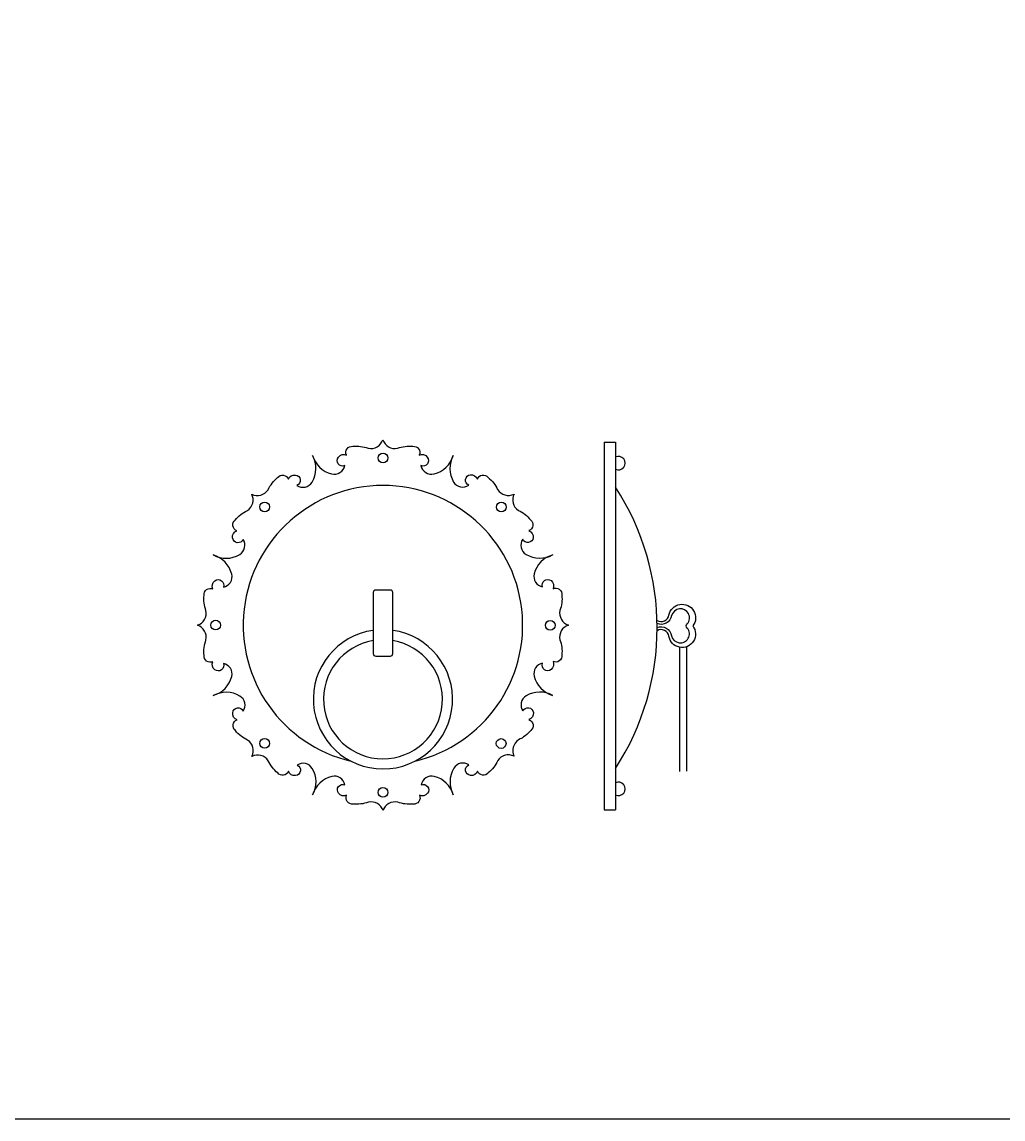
# Model space of a CAD drawing. Header units: millimetres. Extents: x -159346 to -157016, y -80163 to -78851.
# Drawn here: x -158968.4 to -158806.3, y -80163.3 to -79981.9 of the extents above; entities that cross this region are included whole.
import ezdxf

# ---------------------------------------------------------------- set-up
doc = ezdxf.new("R2010")
doc.units = ezdxf.units.MM
doc.header["$LTSCALE"] = 2
doc.header["$MEASUREMENT"] = 0
doc.layers.add('3', color=3, linetype='CONTINUOUS')
doc.layers.add('4', color=4, linetype='CONTINUOUS')
doc.layers.add('标注', color=7, linetype='CONTINUOUS', lineweight=25)

msp = doc.modelspace()

# ---------------------------------------------------------------- linework, layer by layer
at = {"layer": '3', "color": 0}
msp.add_lwpolyline([(-158863.43, -80082.03, -0.480846), (-158861.04, -80083.38, 1.285114), (-158858.45, -80082.11, -0.461989), (-158858.45, -80081.41, 1.25796), (-158861.04, -80080.04, -0.479965), (-158863.43, -80081.37)], format="xyb", dxfattribs=at)
for centre in [(-158908.73, -80053.99), (-158928.28, -80062.08), (-158889.19, -80062.1), (-158936.38, -80081.62), (-158881.1, -80081.64), (-158928.3, -80101.17), (-158889.21, -80101.19), (-158908.75, -80109.27)]:
    msp.add_circle(centre, 0.806, dxfattribs=at)
at = {"layer": '4', "color": 0}
for p, q in [((-158872.21, -80051.36), (-158872.21, -80112.17)), ((-158872.21, -80051.36), (-158870.3, -80051.36)), ((-158870.3, -80051.36), (-158870.3, -80112.17)), ((-158859.76, -80085.26), (-158859.76, -80105.79)), ((-158858.56, -80085.18), (-158858.56, -80105.78)), ((-158872.21, -80112.17), (-158870.3, -80112.17))]:
    msp.add_line(p, q, dxfattribs=at)
for points in [[(-158920.36, -80053.57, 0.270012), (-158917.22, -80056.64, 0.42899), (-158915.06, -80055.26, -0.773879), (-158916.11, -80053.85, -0.371273), (-158914.77, -80053.53, -0.592374), (-158913.72, -80052.07, -0.11542), (-158911.19, -80052.39, 0.380239), (-158908.75, -80050.99, 0.385978), (-158906.33, -80052.39, -0.11542), (-158903.8, -80052.07, -0.592374), (-158902.75, -80053.53, -0.371273), (-158901.41, -80053.85, -0.773879), (-158902.46, -80055.26, 0.42899), (-158900.3, -80056.64, 0.262698), (-158897.13, -80053.59)], [(-158936.8, -80070.01, 0.270012), (-158932.41, -80069.95, 0.42899), (-158931.86, -80067.45, -0.773879), (-158933.59, -80067.2, -0.371273), (-158932.88, -80066.03, -0.592374), (-158933.16, -80064.25, -0.11542), (-158931.15, -80062.68, 0.380239), (-158930.42, -80059.97, 0.385978), (-158927.72, -80059.25, -0.11542), (-158926.15, -80057.24, -0.592374), (-158924.37, -80057.52, -0.371273), (-158923.2, -80056.81, -0.773879), (-158922.95, -80058.54, 0.42899), (-158920.45, -80057.99, 0.262698), (-158920.36, -80053.59)], [(-158920.36, -80053.59, -0.000998), (-158920.36, -80053.57)], [(-158897.12, -80053.57, 0.270012), (-158897.06, -80057.97, 0.42899), (-158894.56, -80058.51, -0.773879), (-158894.31, -80056.78, -0.371273), (-158893.14, -80057.5, -0.592374), (-158891.36, -80057.21, -0.11542), (-158889.79, -80059.22, 0.380239), (-158887.08, -80059.96, 0.385978), (-158886.36, -80062.66, -0.11542), (-158884.35, -80064.22, -0.592374), (-158884.63, -80066, -0.371273), (-158883.92, -80067.17, -0.773879), (-158885.65, -80067.43, 0.42899), (-158885.1, -80069.93, 0.262698), (-158880.7, -80070.01)], [(-158936.8, -80093.25, 0.270012), (-158933.73, -80090.11, 0.42899), (-158935.12, -80087.95, -0.773879), (-158936.52, -80089, -0.371273), (-158936.84, -80087.66, -0.592374), (-158938.3, -80086.61, -0.11542), (-158937.99, -80084.08, 0.380239), (-158939.39, -80081.64, 0.385978), (-158937.99, -80079.22, -0.11542), (-158938.3, -80076.69, -0.592374), (-158936.84, -80075.64, -0.371273), (-158936.52, -80074.3, -0.773879), (-158935.12, -80075.35, 0.42899), (-158933.73, -80073.19, 0.262698), (-158936.79, -80070.02)], [(-158880.68, -80070.01, 0.270012), (-158883.75, -80073.16, 0.42899), (-158882.37, -80075.31, -0.773879), (-158880.96, -80074.27, -0.371273), (-158880.64, -80075.6, -0.592374), (-158879.18, -80076.66, -0.11542), (-158879.5, -80079.19, 0.380239), (-158878.1, -80081.62, 0.385978), (-158879.5, -80084.04, -0.11542), (-158879.18, -80086.57, -0.592374), (-158880.64, -80087.63, -0.371273), (-158880.96, -80088.96, -0.773879), (-158882.37, -80087.92, 0.42899), (-158883.75, -80090.07, 0.262698), (-158880.7, -80093.25)], [(-158863.44, -80080.86, 0.531389), (-158861.49, -80079.96, -1.256851), (-158857.53, -80081.76, -1.278696), (-158861.49, -80083.45, 0.527457), (-158863.43, -80082.54, 0.527457)], [(-158920.36, -80109.69, 0.270012), (-158920.42, -80105.3, 0.42899), (-158922.92, -80104.75, -0.773879), (-158923.18, -80106.48, -0.371273), (-158924.35, -80105.77, -0.592374), (-158926.12, -80106.05, -0.11542), (-158927.69, -80104.04, 0.380239), (-158930.41, -80103.31, 0.385978), (-158931.13, -80100.61, -0.11542), (-158933.13, -80099.04, -0.592374), (-158932.85, -80097.26, -0.371273), (-158933.57, -80096.09, -0.773879), (-158931.83, -80095.84, 0.42899), (-158932.38, -80093.34, 0.262698), (-158936.78, -80093.25)], [(-158880.68, -80093.25, 0.270012), (-158885.08, -80093.31, 0.42899), (-158885.62, -80095.81, -0.773879), (-158883.89, -80096.07, -0.371273), (-158884.61, -80097.24, -0.592374), (-158884.32, -80099.01, -0.11542), (-158886.33, -80100.58, 0.380239), (-158887.07, -80103.29, 0.385978), (-158889.77, -80104.02, -0.11542), (-158891.33, -80106.02, -0.592374), (-158893.11, -80105.74, -0.371273), (-158894.28, -80106.46, -0.773879), (-158894.54, -80104.72, 0.42899), (-158897.04, -80105.27, 0.262698), (-158897.12, -80109.67)], [(-158897.12, -80109.69, 0.270012), (-158900.27, -80106.62, 0.42899), (-158902.42, -80108.01, -0.773879), (-158901.38, -80109.41, -0.371273), (-158902.71, -80109.73, -0.592374), (-158903.77, -80111.19, -0.11542), (-158906.3, -80110.88, 0.380239), (-158908.73, -80112.28, 0.385978), (-158911.15, -80110.88, -0.11542), (-158913.68, -80111.19, -0.592374), (-158914.74, -80109.73, -0.371273), (-158916.07, -80109.41, -0.773879), (-158915.03, -80108.01, 0.42899), (-158917.18, -80106.62, 0.262698), (-158920.36, -80109.67)]]:
    msp.add_lwpolyline(points, format="xyb", dxfattribs=at)
msp.add_lwpolyline([(-158907.52, -80075.82), (-158909.94, -80075.82, 0.414214), (-158910.34, -80076.22), (-158910.34, -80086.33, 0.414214), (-158909.94, -80086.74), (-158907.52, -80086.74, 0.414214), (-158907.12, -80086.33), (-158907.12, -80076.22, 0.414214)], format="xyb", close=True, dxfattribs=at)
for centre, radius, start, end in [((-158869.84, -80054.84), 1.12, 245.5318, 114.4682), ((-158908.74, -80081.63), 23.09, 283.1895, 256.8105), ((-158906.19, -80082.05), 42.76, 327.0623, 32.9377), ((-158908.74, -80093.88), 11.51, 98.0071, 81.8941), ((-158908.74, -80093.88), 9.83, 99.3873, 80.4966), ((-158869.84, -80108.69), 1.12, 245.5318, 114.4682)]:
    msp.add_arc(centre, radius, start, end, dxfattribs=at)
at = {"layer": '标注', "color": 7}
msp.add_lwpolyline([(-159345.69, -78850.9), (-157016.31, -78850.9), (-157016.31, -80163.25), (-159345.69, -80163.25)], close=True, dxfattribs=at)

doc.saveas('drawing.dxf')
